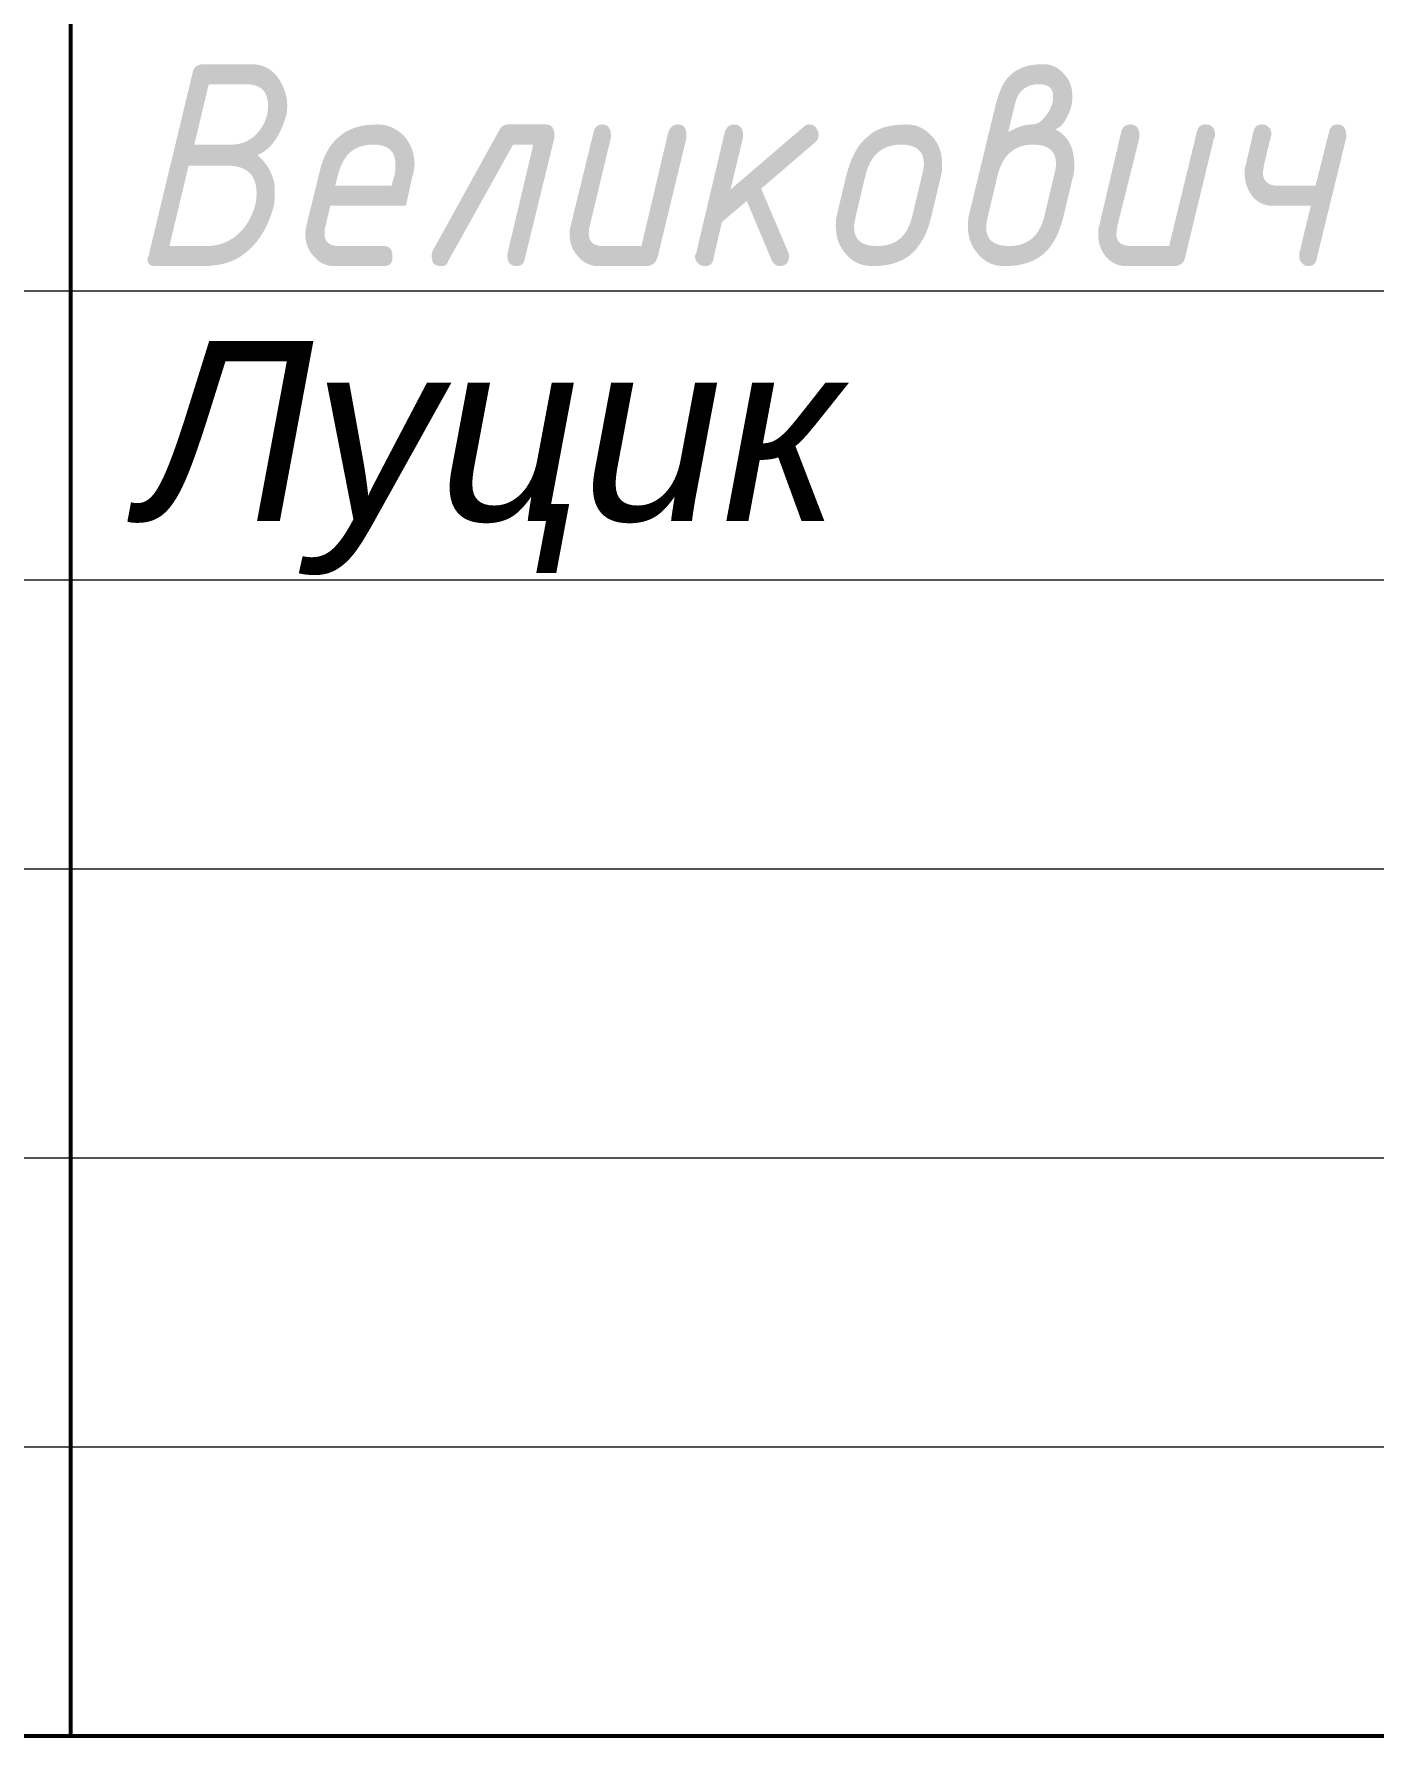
# Model space of a CAD drawing. Header units: millimetres. Extents: x 20 to 415, y 1 to 292.
# Drawn here: x 246.37 to 269.52, y 4.86 to 34.29 of the extents above; entities that cross this region are included whole.
import ezdxf

# ---------------------------------------------------------------- set-up
doc = ezdxf.new("R2010")
doc.units = ezdxf.units.MM
doc.header["$MEASUREMENT"] = 0
doc.layers.get('0').update_dxf_attribs({"linetype": 'CONTINUOUS'})
doc.styles.add('Arial$201', font='ariali.ttf', dxfattribs={"oblique": 15, "height": 4.617384})

msp = doc.modelspace()

# ---------------------------------------------------------------- hatches: boundary and pattern name
at = {"true_color": 0x000007}
h = msp.add_hatch(color=0, dxfattribs=at)
edge = h.paths.add_edge_path()
edge.add_spline(control_points=[(250.23, 32.199), (250.346, 32.1), (250.445, 31.968), (250.495, 31.802), (250.495, 31.802), (250.528, 31.719), (250.528, 31.637), (250.528, 31.537), (250.528, 31.537), (250.528, 31.471), (250.528, 31.388), (250.512, 31.322), (250.512, 31.322), (250.396, 30.875), (250.164, 30.561), (249.85, 30.396), (249.85, 30.396), (249.684, 30.313), (249.486, 30.28), (249.271, 30.28)], knot_values=[0, 0, 0, 0, 0.05, 0.05, 0.05, 0.05, 0.1, 0.1, 0.1, 0.1, 0.15, 0.15, 0.15, 0.15, 0.2, 0.2, 0.2, 0.2, 1, 1, 1, 1], degree=3, periodic=0)
edge.add_line((249.271, 30.28), (248.46, 30.28))
edge.add_spline(control_points=[(248.46, 30.28), (248.377, 30.28), (248.328, 30.313), (248.328, 30.412), (248.328, 30.412), (248.328, 30.429), (248.328, 30.429), (248.344, 30.445)], knot_values=[0, 0, 0, 0, 0.125, 0.125, 0.125, 0.125, 1, 1, 1, 1], degree=3, periodic=0)
edge.add_line((248.344, 30.445), (249.105, 33.606))
edge.add_spline(control_points=[(249.105, 33.606), (249.122, 33.721), (249.188, 33.771), (249.304, 33.771)], knot_values=[0, 0, 0, 0, 1, 1, 1, 1], degree=3, periodic=0)
edge.add_line((249.304, 33.771), (250.115, 33.771))
edge.add_spline(control_points=[(250.115, 33.771), (250.363, 33.771), (250.545, 33.655), (250.661, 33.407), (250.661, 33.407), (250.71, 33.291), (250.743, 33.192), (250.743, 33.076), (250.743, 33.076), (250.743, 33.01), (250.743, 32.944), (250.727, 32.894), (250.727, 32.894), (250.627, 32.53), (250.462, 32.298), (250.23, 32.199)], knot_values=[0, 0, 0, 0, 0.0625, 0.0625, 0.0625, 0.0625, 0.125, 0.125, 0.125, 0.125, 0.1875, 0.1875, 0.1875, 0.1875, 1, 1, 1, 1], degree=3, periodic=0)
h.paths.add_polyline_path([(249.387, 33.424), (249.138, 32.381), (249.784, 32.381), (249.784, 32.381), (249.808, 32.382), (249.833, 32.383), (249.857, 32.385), (249.88, 32.388), (249.903, 32.392), (249.926, 32.397), (249.949, 32.403), (249.971, 32.409), (249.993, 32.417), (250.015, 32.425), (250.036, 32.435), (250.057, 32.445), (250.077, 32.457), (250.097, 32.469), (250.117, 32.482), (250.137, 32.496), (250.156, 32.512), (250.175, 32.528), (250.193, 32.545), (250.211, 32.563), (250.229, 32.582), (250.246, 32.602), (250.263, 32.624), (250.28, 32.646), (250.28, 32.646), (250.29, 32.661), (250.3, 32.675), (250.309, 32.69), (250.319, 32.705), (250.327, 32.72), (250.336, 32.736), (250.344, 32.752), (250.351, 32.767), (250.358, 32.783), (250.365, 32.799), (250.371, 32.816), (250.377, 32.832), (250.383, 32.849), (250.388, 32.866), (250.392, 32.883), (250.396, 32.9), (250.4, 32.917), (250.403, 32.934), (250.406, 32.952), (250.408, 32.97), (250.41, 32.988), (250.411, 33.006), (250.412, 33.025), (250.412, 33.043), (250.412, 33.073), (250.41, 33.103), (250.407, 33.131), (250.403, 33.157), (250.397, 33.183), (250.39, 33.207), (250.382, 33.23), (250.373, 33.252), (250.362, 33.273), (250.35, 33.292), (250.336, 33.31), (250.321, 33.326), (250.305, 33.342), (250.288, 33.356), (250.269, 33.369), (250.248, 33.38), (250.226, 33.39), (250.203, 33.399), (250.178, 33.407), (250.152, 33.413), (250.124, 33.417), (250.095, 33.421), (250.064, 33.423), (250.032, 33.424), (249.387, 33.424), (250.032, 33.424)])
h.paths.add_polyline_path([(249.039, 32.017), (248.708, 30.627), (249.353, 30.627), (249.353, 30.627), (249.384, 30.628), (249.415, 30.629), (249.445, 30.632), (249.475, 30.636), (249.504, 30.64), (249.533, 30.646), (249.562, 30.653), (249.591, 30.661), (249.619, 30.67), (249.646, 30.68), (249.674, 30.691), (249.701, 30.704), (249.728, 30.717), (249.754, 30.732), (249.78, 30.748), (249.806, 30.765), (249.831, 30.783), (249.856, 30.802), (249.881, 30.822), (249.905, 30.844), (249.929, 30.866), (249.953, 30.89), (249.976, 30.915), (249.999, 30.942), (249.999, 30.942), (250.015, 30.965), (250.031, 30.988), (250.046, 31.011), (250.061, 31.034), (250.075, 31.058), (250.088, 31.081), (250.101, 31.105), (250.113, 31.129), (250.125, 31.153), (250.136, 31.178), (250.146, 31.202), (250.156, 31.227), (250.165, 31.252), (250.173, 31.277), (250.181, 31.302), (250.187, 31.328), (250.194, 31.353), (250.199, 31.379), (250.203, 31.405), (250.207, 31.431), (250.21, 31.457), (250.212, 31.484), (250.213, 31.511), (250.214, 31.537), (250.213, 31.578), (250.21, 31.616), (250.205, 31.653), (250.199, 31.688), (250.19, 31.721), (250.18, 31.752), (250.168, 31.781), (250.154, 31.809), (250.139, 31.835), (250.121, 31.859), (250.102, 31.881), (250.081, 31.901), (250.059, 31.92), (250.035, 31.937), (250.009, 31.953), (249.981, 31.966), (249.952, 31.978), (249.921, 31.989), (249.888, 31.997), (249.854, 32.005), (249.818, 32.01), (249.781, 32.014), (249.741, 32.016), (249.701, 32.017), (249.039, 32.017), (249.701, 32.017)])
h.paths.add_polyline_path([(252.597, 31.852), (252.597, 31.852), (252.598, 31.86), (252.6, 31.868), (252.602, 31.877), (252.603, 31.885), (252.605, 31.893), (252.606, 31.901), (252.607, 31.91), (252.608, 31.918), (252.609, 31.926), (252.61, 31.934), (252.61, 31.943), (252.611, 31.951), (252.611, 31.959), (252.612, 31.968), (252.612, 31.976), (252.612, 31.984), (252.613, 31.992), (252.613, 32.001), (252.613, 32.009), (252.613, 32.017), (252.613, 32.025), (252.613, 32.034), (252.613, 32.042), (252.613, 32.05), (252.613, 32.05), (252.612, 32.077), (252.61, 32.102), (252.607, 32.126), (252.602, 32.149), (252.596, 32.172), (252.589, 32.193), (252.58, 32.213), (252.57, 32.232), (252.558, 32.25), (252.545, 32.266), (252.531, 32.282), (252.516, 32.296), (252.499, 32.31), (252.481, 32.322), (252.462, 32.333), (252.441, 32.343), (252.42, 32.352), (252.397, 32.36), (252.372, 32.366), (252.347, 32.372), (252.32, 32.376), (252.292, 32.379), (252.263, 32.381), (252.232, 32.381), (252.192, 32.38), (252.153, 32.377), (252.115, 32.373), (252.078, 32.366), (252.043, 32.358), (252.009, 32.347), (251.976, 32.335), (251.945, 32.321), (251.915, 32.305), (251.887, 32.288), (251.859, 32.268), (251.833, 32.247), (251.809, 32.224), (251.785, 32.199), (251.763, 32.172), (251.742, 32.143), (251.723, 32.113), (251.704, 32.081), (251.687, 32.047), (251.671, 32.012), (251.657, 31.974), (251.643, 31.935), (251.631, 31.894), (251.62, 31.852), (251.571, 31.67), (252.547, 31.67)])
h.paths.add_polyline_path([(252.597, 31.852), (252.547, 31.67)])
edge = h.paths.add_edge_path()
edge.add_line((252.911, 31.852), (252.795, 31.322))
edge.add_line((252.795, 31.322), (251.488, 31.322))
edge.add_line((251.488, 31.322), (251.405, 30.975))
edge.add_spline(control_points=[(251.405, 30.975), (251.389, 30.925), (251.389, 30.892), (251.389, 30.842), (251.389, 30.842), (251.389, 30.693), (251.471, 30.627), (251.637, 30.627)], knot_values=[0, 0, 0, 0, 0.125, 0.125, 0.125, 0.125, 1, 1, 1, 1], degree=3, periodic=0)
edge.add_line((251.637, 30.627), (252.415, 30.627))
edge.add_spline(control_points=[(252.415, 30.627), (252.514, 30.627), (252.563, 30.561), (252.563, 30.445), (252.563, 30.445), (252.563, 30.329), (252.514, 30.28), (252.415, 30.28)], knot_values=[0, 0, 0, 0, 0.125, 0.125, 0.125, 0.125, 1, 1, 1, 1], degree=3, periodic=0)
edge.add_line((252.415, 30.28), (251.554, 30.28))
edge.add_spline(control_points=[(251.554, 30.28), (251.422, 30.28), (251.306, 30.329), (251.207, 30.445), (251.207, 30.445), (251.107, 30.545), (251.058, 30.677), (251.058, 30.826), (251.058, 30.826), (251.058, 30.875), (251.058, 30.925), (251.074, 30.975)], knot_values=[0, 0, 0, 0, 0.083333, 0.083333, 0.083333, 0.083333, 0.166667, 0.166667, 0.166667, 0.166667, 1, 1, 1, 1], degree=3, periodic=0)
edge.add_line((251.074, 30.975), (251.289, 31.852))
edge.add_spline(control_points=[(251.289, 31.852), (251.356, 32.166), (251.471, 32.381), (251.637, 32.514), (251.637, 32.514), (251.802, 32.662), (252.017, 32.729), (252.315, 32.729), (252.315, 32.729), (252.481, 32.729), (252.63, 32.662), (252.762, 32.53), (252.762, 32.53), (252.878, 32.398), (252.944, 32.232), (252.944, 32.034), (252.944, 32.034), (252.944, 31.968), (252.927, 31.901), (252.911, 31.852)], knot_values=[0, 0, 0, 0, 0.05, 0.05, 0.05, 0.05, 0.1, 0.1, 0.1, 0.1, 0.15, 0.15, 0.15, 0.15, 0.2, 0.2, 0.2, 0.2, 1, 1, 1, 1], degree=3, periodic=0)
h.paths.add_polyline_path([(255.211, 32.729), (255.211, 32.729), (255.223, 32.728), (255.235, 32.727), (255.246, 32.726), (255.256, 32.723), (255.266, 32.72), (255.276, 32.717), (255.285, 32.712), (255.294, 32.707), (255.302, 32.702), (255.309, 32.695), (255.316, 32.689), (255.323, 32.681), (255.328, 32.673), (255.334, 32.664), (255.339, 32.655), (255.343, 32.645), (255.347, 32.635), (255.35, 32.624), (255.353, 32.612), (255.356, 32.6), (255.357, 32.588), (255.359, 32.575), (255.359, 32.561), (255.36, 32.547), (255.36, 32.547), (255.36, 32.545), (255.36, 32.543), (255.36, 32.54), (255.36, 32.538), (255.36, 32.536), (255.36, 32.534), (255.36, 32.532), (255.36, 32.53), (255.36, 32.528), (255.36, 32.526), (255.36, 32.524), (255.36, 32.522), (255.36, 32.52), (255.36, 32.518), (255.36, 32.516), (255.36, 32.514), (255.36, 32.512), (255.36, 32.509), (255.36, 32.507), (255.36, 32.505), (255.36, 32.503), (255.36, 32.501), (255.36, 32.499), (255.36, 32.497), (254.847, 30.396), (254.847, 30.396), (254.845, 30.386), (254.842, 30.376), (254.839, 30.367), (254.836, 30.358), (254.832, 30.35), (254.828, 30.343), (254.824, 30.336), (254.819, 30.329), (254.814, 30.323), (254.809, 30.317), (254.803, 30.312), (254.797, 30.307), (254.791, 30.302), (254.784, 30.298), (254.777, 30.295), (254.77, 30.291), (254.762, 30.289), (254.754, 30.286), (254.745, 30.284), (254.737, 30.283), (254.727, 30.281), (254.718, 30.281), (254.708, 30.28), (254.698, 30.28), (254.698, 30.28), (254.694, 30.28), (254.689, 30.28), (254.685, 30.281), (254.68, 30.281), (254.675, 30.282), (254.67, 30.283), (254.666, 30.284), (254.661, 30.285), (254.655, 30.287), (254.65, 30.288), (254.645, 30.29), (254.64, 30.292), (254.635, 30.294), (254.63, 30.297), (254.625, 30.299), (254.619, 30.302), (254.614, 30.305), (254.609, 30.308), (254.605, 30.311), (254.6, 30.314), (254.595, 30.318), (254.591, 30.322), (254.586, 30.325), (254.582, 30.329), (254.58, 30.334), (254.578, 30.338), (254.576, 30.342), (254.574, 30.346), (254.572, 30.35), (254.57, 30.355), (254.568, 30.359), (254.566, 30.363), (254.564, 30.368), (254.563, 30.372), (254.561, 30.377), (254.559, 30.381), (254.558, 30.386), (254.556, 30.391), (254.555, 30.396), (254.554, 30.401), (254.553, 30.406), (254.552, 30.411), (254.551, 30.416), (254.55, 30.422), (254.55, 30.427), (254.549, 30.433), (254.549, 30.439), (254.549, 30.445), (254.549, 30.445), (254.549, 30.447), (254.549, 30.449), (254.549, 30.451), (254.549, 30.454), (254.549, 30.456), (254.549, 30.458), (254.549, 30.46), (254.549, 30.462), (254.549, 30.464), (254.549, 30.466), (254.549, 30.468), (254.549, 30.47), (254.549, 30.472), (254.549, 30.474), (254.549, 30.476), (254.549, 30.478), (254.549, 30.48), (254.549, 30.483), (254.549, 30.485), (254.549, 30.487), (254.549, 30.489), (254.549, 30.491), (254.549, 30.493), (254.549, 30.495), (254.549, 30.495), (254.996, 32.381), (254.648, 32.381), (253.523, 30.363), (253.523, 30.363), (253.521, 30.355), (253.518, 30.347), (253.515, 30.34), (253.512, 30.333), (253.509, 30.327), (253.505, 30.322), (253.501, 30.316), (253.497, 30.312), (253.492, 30.307), (253.488, 30.303), (253.483, 30.3), (253.478, 30.296), (253.472, 30.293), (253.467, 30.291), (253.461, 30.289), (253.456, 30.287), (253.45, 30.285), (253.444, 30.283), (253.438, 30.282), (253.432, 30.281), (253.426, 30.281), (253.42, 30.28), (253.413, 30.28), (253.407, 30.28), (253.407, 30.28), (253.393, 30.28), (253.38, 30.281), (253.367, 30.282), (253.355, 30.284), (253.343, 30.286), (253.333, 30.289), (253.322, 30.293), (253.313, 30.297), (253.304, 30.302), (253.296, 30.307), (253.288, 30.313), (253.281, 30.319), (253.275, 30.326), (253.269, 30.334), (253.264, 30.342), (253.259, 30.351), (253.255, 30.36), (253.251, 30.371), (253.248, 30.381), (253.246, 30.393), (253.244, 30.405), (253.243, 30.418), (253.242, 30.431), (253.242, 30.445), (253.242, 30.449), (253.242, 30.454), (253.242, 30.458), (253.242, 30.462), (253.242, 30.466), (253.242, 30.47), (253.242, 30.474), (253.242, 30.478), (253.243, 30.483), (253.243, 30.487), (253.243, 30.491), (253.244, 30.495), (253.244, 30.499), (253.245, 30.503), (253.246, 30.507), (253.247, 30.511), (253.248, 30.516), (253.249, 30.52), (253.25, 30.524), (253.251, 30.528), (253.253, 30.532), (253.255, 30.536), (253.256, 30.54), (253.258, 30.545), (254.417, 32.646), (254.417, 32.646), (254.421, 32.652), (254.425, 32.658), (254.43, 32.664), (254.434, 32.669), (254.439, 32.675), (254.444, 32.68), (254.449, 32.685), (254.455, 32.689), (254.46, 32.694), (254.465, 32.698), (254.471, 32.702), (254.477, 32.706), (254.482, 32.709), (254.488, 32.713), (254.494, 32.716), (254.5, 32.718), (254.506, 32.721), (254.512, 32.723), (254.518, 32.725), (254.524, 32.726), (254.53, 32.727), (254.537, 32.728), (254.543, 32.729), (254.549, 32.729), (254.549, 32.729)])
h.paths.add_polyline_path([(255.211, 32.729), (254.549, 32.729)])
h.paths.add_polyline_path([(257.329, 32.596), (257.329, 32.596), (257.333, 32.606), (257.337, 32.616), (257.342, 32.626), (257.347, 32.635), (257.352, 32.644), (257.357, 32.652), (257.362, 32.66), (257.368, 32.667), (257.374, 32.675), (257.38, 32.681), (257.386, 32.688), (257.393, 32.694), (257.4, 32.699), (257.407, 32.704), (257.414, 32.709), (257.422, 32.713), (257.43, 32.716), (257.438, 32.72), (257.447, 32.722), (257.456, 32.725), (257.465, 32.726), (257.474, 32.728), (257.484, 32.728), (257.494, 32.729), (257.494, 32.729), (257.506, 32.728), (257.518, 32.727), (257.529, 32.726), (257.54, 32.723), (257.55, 32.72), (257.559, 32.717), (257.568, 32.712), (257.577, 32.707), (257.585, 32.702), (257.592, 32.695), (257.599, 32.689), (257.606, 32.681), (257.612, 32.673), (257.617, 32.664), (257.622, 32.655), (257.627, 32.645), (257.63, 32.635), (257.634, 32.624), (257.637, 32.612), (257.639, 32.6), (257.641, 32.588), (257.642, 32.575), (257.643, 32.561), (257.643, 32.547), (257.643, 32.545), (257.643, 32.543), (257.643, 32.54), (257.643, 32.538), (257.643, 32.536), (257.643, 32.534), (257.643, 32.532), (257.643, 32.53), (257.643, 32.528), (257.643, 32.526), (257.643, 32.524), (257.643, 32.522), (257.643, 32.52), (257.643, 32.518), (257.643, 32.516), (257.643, 32.514), (257.643, 32.512), (257.643, 32.509), (257.643, 32.507), (257.643, 32.505), (257.643, 32.503), (257.643, 32.501), (257.643, 32.499), (257.643, 32.497), (257.147, 30.445), (257.147, 30.445), (257.142, 30.431), (257.138, 30.418), (257.133, 30.405), (257.127, 30.393), (257.122, 30.381), (257.115, 30.371), (257.109, 30.36), (257.102, 30.351), (257.095, 30.342), (257.087, 30.334), (257.079, 30.326), (257.07, 30.319), (257.061, 30.313), (257.052, 30.307), (257.042, 30.302), (257.032, 30.297), (257.021, 30.293), (257.009, 30.289), (256.998, 30.286), (256.986, 30.284), (256.973, 30.282), (256.96, 30.281), (256.946, 30.28), (256.932, 30.28), (256.932, 30.28), (256.121, 30.28), (256.121, 30.28), (256.104, 30.28), (256.088, 30.281), (256.072, 30.282), (256.056, 30.284), (256.04, 30.286), (256.025, 30.289), (256.009, 30.293), (255.994, 30.297), (255.979, 30.302), (255.964, 30.307), (255.949, 30.313), (255.935, 30.319), (255.92, 30.326), (255.906, 30.334), (255.892, 30.342), (255.878, 30.351), (255.865, 30.36), (255.851, 30.371), (255.838, 30.381), (255.824, 30.393), (255.811, 30.405), (255.799, 30.418), (255.786, 30.431), (255.773, 30.445), (255.773, 30.445), (255.761, 30.458), (255.75, 30.471), (255.739, 30.484), (255.728, 30.498), (255.718, 30.511), (255.708, 30.526), (255.699, 30.54), (255.691, 30.555), (255.683, 30.57), (255.675, 30.585), (255.668, 30.601), (255.662, 30.617), (255.656, 30.633), (255.65, 30.65), (255.645, 30.666), (255.641, 30.683), (255.637, 30.7), (255.634, 30.718), (255.631, 30.735), (255.629, 30.753), (255.627, 30.771), (255.626, 30.789), (255.625, 30.807), (255.624, 30.826), (255.624, 30.832), (255.624, 30.838), (255.625, 30.844), (255.625, 30.851), (255.625, 30.857), (255.625, 30.863), (255.625, 30.869), (255.625, 30.875), (255.625, 30.882), (255.626, 30.888), (255.626, 30.894), (255.627, 30.9), (255.627, 30.907), (255.628, 30.913), (255.629, 30.919), (255.629, 30.925), (255.63, 30.931), (255.631, 30.938), (255.633, 30.944), (255.634, 30.95), (255.636, 30.956), (255.637, 30.962), (255.639, 30.969), (255.641, 30.975), (256.038, 32.596), (256.038, 32.596), (256.04, 32.606), (256.043, 32.616), (256.046, 32.626), (256.049, 32.635), (256.053, 32.644), (256.057, 32.652), (256.061, 32.66), (256.066, 32.667), (256.071, 32.675), (256.076, 32.681), (256.082, 32.688), (256.088, 32.694), (256.094, 32.699), (256.101, 32.704), (256.108, 32.709), (256.115, 32.713), (256.123, 32.716), (256.131, 32.72), (256.14, 32.722), (256.148, 32.725), (256.158, 32.726), (256.167, 32.728), (256.177, 32.728), (256.187, 32.729), (256.187, 32.729), (256.199, 32.728), (256.211, 32.727), (256.222, 32.726), (256.233, 32.723), (256.243, 32.72), (256.252, 32.717), (256.261, 32.712), (256.27, 32.707), (256.278, 32.702), (256.285, 32.695), (256.292, 32.689), (256.299, 32.681), (256.305, 32.673), (256.31, 32.664), (256.315, 32.655), (256.319, 32.645), (256.323, 32.635), (256.327, 32.624), (256.33, 32.612), (256.332, 32.6), (256.334, 32.588), (256.335, 32.575), (256.336, 32.561), (256.336, 32.547), (256.336, 32.545), (256.336, 32.543), (256.336, 32.54), (256.336, 32.538), (256.336, 32.536), (256.336, 32.534), (256.336, 32.532), (256.336, 32.53), (256.336, 32.528), (256.336, 32.526), (256.336, 32.524), (256.336, 32.522), (256.336, 32.52), (256.336, 32.518), (256.336, 32.516), (256.336, 32.514), (256.336, 32.512), (256.336, 32.509), (256.336, 32.507), (256.336, 32.505), (256.336, 32.503), (256.336, 32.501), (256.336, 32.499), (256.336, 32.497), (255.972, 30.975), (255.972, 30.975), (255.97, 30.969), (255.968, 30.963), (255.967, 30.957), (255.965, 30.951), (255.964, 30.946), (255.962, 30.94), (255.961, 30.935), (255.96, 30.929), (255.959, 30.924), (255.959, 30.919), (255.958, 30.914), (255.957, 30.909), (255.957, 30.903), (255.957, 30.898), (255.956, 30.893), (255.956, 30.888), (255.956, 30.882), (255.956, 30.877), (255.956, 30.872), (255.955, 30.866), (255.955, 30.86), (255.955, 30.854), (255.955, 30.849), (255.955, 30.842), (255.955, 30.842), (255.956, 30.824), (255.957, 30.807), (255.959, 30.79), (255.962, 30.775), (255.966, 30.76), (255.971, 30.746), (255.977, 30.733), (255.983, 30.72), (255.99, 30.709), (255.999, 30.698), (256.008, 30.688), (256.017, 30.679), (256.028, 30.671), (256.04, 30.663), (256.052, 30.656), (256.066, 30.65), (256.08, 30.645), (256.095, 30.64), (256.111, 30.636), (256.128, 30.633), (256.145, 30.63), (256.164, 30.629), (256.183, 30.628), (256.204, 30.627), (256.865, 30.627)])
h.paths.add_polyline_path([(257.329, 32.596), (256.865, 30.627)])
h.paths.add_polyline_path([(258.686, 31.405), (258.255, 31.041), (258.106, 30.396), (258.106, 30.396), (258.104, 30.386), (258.102, 30.376), (258.099, 30.367), (258.095, 30.358), (258.092, 30.35), (258.088, 30.343), (258.084, 30.336), (258.079, 30.329), (258.074, 30.323), (258.069, 30.317), (258.063, 30.312), (258.057, 30.307), (258.05, 30.302), (258.044, 30.298), (258.037, 30.295), (258.029, 30.291), (258.021, 30.289), (258.013, 30.286), (258.005, 30.284), (257.996, 30.283), (257.987, 30.281), (257.978, 30.281), (257.968, 30.28), (257.958, 30.28), (257.958, 30.28), (257.951, 30.28), (257.945, 30.28), (257.94, 30.281), (257.934, 30.281), (257.929, 30.282), (257.923, 30.283), (257.918, 30.284), (257.913, 30.285), (257.908, 30.287), (257.903, 30.288), (257.898, 30.29), (257.893, 30.292), (257.889, 30.294), (257.884, 30.297), (257.88, 30.299), (257.875, 30.302), (257.871, 30.305), (257.867, 30.308), (257.863, 30.311), (257.858, 30.314), (257.854, 30.318), (257.85, 30.322), (257.846, 30.325), (257.842, 30.329), (257.838, 30.334), (257.834, 30.338), (257.83, 30.342), (257.827, 30.346), (257.823, 30.35), (257.82, 30.355), (257.817, 30.359), (257.814, 30.363), (257.811, 30.368), (257.809, 30.372), (257.807, 30.377), (257.804, 30.381), (257.802, 30.386), (257.801, 30.391), (257.799, 30.396), (257.798, 30.401), (257.796, 30.406), (257.795, 30.411), (257.794, 30.416), (257.793, 30.422), (257.793, 30.427), (257.792, 30.433), (257.792, 30.439), (257.792, 30.445), (257.792, 30.445), (257.792, 30.447), (257.792, 30.449), (257.792, 30.451), (257.792, 30.454), (257.792, 30.456), (257.792, 30.458), (257.792, 30.46), (257.793, 30.462), (257.793, 30.464), (257.793, 30.466), (257.794, 30.468), (257.794, 30.47), (257.795, 30.472), (257.795, 30.474), (257.796, 30.476), (257.797, 30.478), (257.798, 30.48), (257.799, 30.483), (257.8, 30.485), (257.802, 30.487), (257.803, 30.489), (257.805, 30.491), (257.807, 30.493), (257.809, 30.495), (257.809, 30.495), (258.305, 32.596), (258.305, 32.596), (258.309, 32.606), (258.314, 32.616), (258.318, 32.626), (258.323, 32.635), (258.328, 32.644), (258.333, 32.652), (258.338, 32.66), (258.344, 32.667), (258.349, 32.675), (258.355, 32.681), (258.361, 32.688), (258.367, 32.694), (258.373, 32.699), (258.38, 32.704), (258.386, 32.709), (258.393, 32.713), (258.4, 32.716), (258.407, 32.72), (258.415, 32.722), (258.422, 32.725), (258.43, 32.726), (258.438, 32.728), (258.446, 32.728), (258.454, 32.729), (258.454, 32.729), (258.468, 32.728), (258.482, 32.727), (258.494, 32.726), (258.506, 32.723), (258.518, 32.72), (258.529, 32.717), (258.539, 32.712), (258.548, 32.707), (258.557, 32.702), (258.565, 32.695), (258.573, 32.689), (258.58, 32.681), (258.587, 32.673), (258.592, 32.664), (258.598, 32.655), (258.602, 32.645), (258.606, 32.635), (258.61, 32.624), (258.613, 32.612), (258.615, 32.6), (258.617, 32.588), (258.618, 32.575), (258.619, 32.561), (258.619, 32.547), (258.619, 32.545), (258.619, 32.543), (258.619, 32.54), (258.619, 32.538), (258.619, 32.536), (258.619, 32.534), (258.619, 32.532), (258.619, 32.53), (258.619, 32.528), (258.619, 32.526), (258.619, 32.524), (258.619, 32.522), (258.619, 32.52), (258.619, 32.518), (258.619, 32.516), (258.619, 32.514), (258.619, 32.512), (258.619, 32.509), (258.619, 32.507), (258.619, 32.505), (258.619, 32.503), (258.619, 32.501), (258.619, 32.499), (258.619, 32.497), (258.404, 31.604), (259.678, 32.696), (259.678, 32.696), (259.681, 32.698), (259.683, 32.7), (259.685, 32.702), (259.688, 32.704), (259.691, 32.706), (259.694, 32.708), (259.697, 32.71), (259.7, 32.712), (259.703, 32.713), (259.706, 32.715), (259.71, 32.717), (259.714, 32.718), (259.717, 32.72), (259.721, 32.721), (259.725, 32.723), (259.729, 32.724), (259.733, 32.725), (259.737, 32.726), (259.741, 32.727), (259.745, 32.727), (259.749, 32.728), (259.753, 32.728), (259.757, 32.729), (259.761, 32.729), (259.761, 32.729), (259.767, 32.729), (259.773, 32.728), (259.779, 32.728), (259.785, 32.727), (259.79, 32.727), (259.795, 32.726), (259.801, 32.724), (259.806, 32.723), (259.811, 32.722), (259.816, 32.72), (259.821, 32.718), (259.825, 32.716), (259.83, 32.714), (259.834, 32.712), (259.839, 32.709), (259.843, 32.707), (259.848, 32.704), (259.852, 32.701), (259.856, 32.698), (259.86, 32.694), (259.864, 32.691), (259.869, 32.687), (259.873, 32.683), (259.877, 32.679), (259.881, 32.673), (259.885, 32.667), (259.889, 32.661), (259.892, 32.655), (259.895, 32.65), (259.899, 32.644), (259.902, 32.639), (259.904, 32.634), (259.907, 32.628), (259.91, 32.623), (259.912, 32.618), (259.914, 32.613), (259.916, 32.608), (259.918, 32.602), (259.92, 32.597), (259.921, 32.592), (259.922, 32.587), (259.923, 32.581), (259.924, 32.576), (259.925, 32.57), (259.926, 32.565), (259.926, 32.559), (259.926, 32.553), (259.927, 32.547), (259.927, 32.547), (259.926, 32.54), (259.926, 32.534), (259.926, 32.528), (259.925, 32.522), (259.924, 32.516), (259.923, 32.51), (259.922, 32.504), (259.92, 32.498), (259.919, 32.492), (259.917, 32.486), (259.915, 32.48), (259.912, 32.474), (259.909, 32.469), (259.906, 32.463), (259.903, 32.458), (259.9, 32.452), (259.896, 32.447), (259.892, 32.442), (259.887, 32.437), (259.882, 32.432), (259.877, 32.427), (259.872, 32.423), (259.866, 32.419), (259.86, 32.414), (259.86, 32.414), (258.934, 31.62), (259.397, 30.528), (259.397, 30.528), (259.399, 30.524), (259.401, 30.52), (259.403, 30.516), (259.404, 30.513), (259.405, 30.509), (259.407, 30.506), (259.408, 30.502), (259.409, 30.499), (259.41, 30.496), (259.41, 30.493), (259.411, 30.49), (259.412, 30.487), (259.412, 30.484), (259.412, 30.48), (259.413, 30.477), (259.413, 30.474), (259.413, 30.471), (259.413, 30.468), (259.413, 30.464), (259.414, 30.461), (259.414, 30.457), (259.414, 30.453), (259.414, 30.449), (259.414, 30.445), (259.414, 30.445), (259.414, 30.439), (259.413, 30.433), (259.413, 30.427), (259.412, 30.422), (259.412, 30.416), (259.411, 30.411), (259.41, 30.406), (259.409, 30.401), (259.408, 30.396), (259.406, 30.391), (259.405, 30.386), (259.403, 30.381), (259.402, 30.377), (259.4, 30.372), (259.398, 30.368), (259.396, 30.363), (259.395, 30.359), (259.393, 30.355), (259.391, 30.35), (259.389, 30.346), (259.387, 30.342), (259.385, 30.338), (259.383, 30.334), (259.381, 30.329), (259.376, 30.325), (259.372, 30.322), (259.367, 30.318), (259.363, 30.314), (259.358, 30.311), (259.353, 30.308), (259.348, 30.305), (259.343, 30.302), (259.338, 30.299), (259.333, 30.297), (259.328, 30.294), (259.323, 30.292), (259.317, 30.29), (259.312, 30.288), (259.307, 30.287), (259.302, 30.285), (259.297, 30.284), (259.292, 30.283), (259.287, 30.282), (259.282, 30.281), (259.278, 30.281), (259.273, 30.28), (259.269, 30.28), (259.265, 30.28), (259.265, 30.28), (259.257, 30.28), (259.248, 30.281), (259.241, 30.281), (259.233, 30.283), (259.225, 30.284), (259.218, 30.286), (259.211, 30.288), (259.204, 30.291), (259.197, 30.294), (259.191, 30.297), (259.184, 30.301), (259.178, 30.305), (259.172, 30.309), (259.166, 30.314), (259.16, 30.319), (259.154, 30.324), (259.149, 30.33), (259.144, 30.336), (259.139, 30.342), (259.134, 30.349), (259.129, 30.356), (259.124, 30.363), (259.12, 30.371), (259.116, 30.379), (259.116, 30.379), (258.686, 31.405), (259.116, 30.379)])
edge = h.paths.add_edge_path()
edge.add_line((260.241, 31.157), (260.406, 31.852))
edge.add_spline(control_points=[(260.406, 31.852), (260.489, 32.166), (260.605, 32.381), (260.77, 32.514), (260.77, 32.514), (260.919, 32.662), (261.151, 32.729), (261.449, 32.729), (261.449, 32.729), (261.614, 32.729), (261.763, 32.662), (261.879, 32.53), (261.879, 32.53), (262.011, 32.398), (262.061, 32.232), (262.061, 32.034), (262.061, 32.034), (262.061, 31.968), (262.061, 31.901), (262.044, 31.852)], knot_values=[0, 0, 0, 0, 0.05, 0.05, 0.05, 0.05, 0.1, 0.1, 0.1, 0.1, 0.15, 0.15, 0.15, 0.15, 0.2, 0.2, 0.2, 0.2, 1, 1, 1, 1], degree=3, periodic=0)
edge.add_line((262.044, 31.852), (261.879, 31.157))
edge.add_spline(control_points=[(261.879, 31.157), (261.829, 30.942), (261.763, 30.776), (261.664, 30.644), (261.664, 30.644), (261.498, 30.396), (261.234, 30.28), (260.853, 30.28), (260.853, 30.28), (260.671, 30.28), (260.522, 30.346), (260.406, 30.478), (260.406, 30.478), (260.291, 30.611), (260.224, 30.76), (260.224, 30.958), (260.224, 30.958), (260.224, 31.024), (260.224, 31.091), (260.241, 31.157)], knot_values=[0, 0, 0, 0, 0.05, 0.05, 0.05, 0.05, 0.1, 0.1, 0.1, 0.1, 0.15, 0.15, 0.15, 0.15, 0.2, 0.2, 0.2, 0.2, 1, 1, 1, 1], degree=3, periodic=0)
edge = h.paths.add_edge_path()
edge.add_line((261.548, 31.157), (261.714, 31.852))
edge.add_spline(control_points=[(261.714, 31.852), (261.73, 31.918), (261.747, 31.984), (261.747, 32.05), (261.747, 32.05), (261.747, 32.265), (261.614, 32.381), (261.35, 32.381), (261.35, 32.381), (261.035, 32.381), (260.82, 32.199), (260.737, 31.852)], knot_values=[0, 0, 0, 0, 0.083333, 0.083333, 0.083333, 0.083333, 0.166667, 0.166667, 0.166667, 0.166667, 1, 1, 1, 1], degree=3, periodic=0)
edge.add_line((260.737, 31.852), (260.572, 31.157))
edge.add_spline(control_points=[(260.572, 31.157), (260.555, 31.074), (260.539, 31.008), (260.539, 30.958), (260.539, 30.958), (260.539, 30.727), (260.671, 30.627), (260.936, 30.627), (260.936, 30.627), (261.267, 30.627), (261.465, 30.793), (261.548, 31.157)], knot_values=[0, 0, 0, 0, 0.083333, 0.083333, 0.083333, 0.083333, 0.166667, 0.166667, 0.166667, 0.166667, 1, 1, 1, 1], degree=3, periodic=0)
h.paths.add_polyline_path([(263.203, 32.596), (263.203, 32.596), (263.221, 32.606), (263.24, 32.616), (263.258, 32.626), (263.276, 32.635), (263.294, 32.644), (263.312, 32.652), (263.329, 32.66), (263.347, 32.667), (263.364, 32.675), (263.381, 32.681), (263.399, 32.688), (263.416, 32.694), (263.433, 32.699), (263.45, 32.704), (263.467, 32.709), (263.483, 32.713), (263.5, 32.716), (263.517, 32.72), (263.534, 32.722), (263.55, 32.725), (263.567, 32.726), (263.583, 32.728), (263.6, 32.728), (263.616, 32.729), (263.616, 32.729), (263.627, 32.729), (263.637, 32.73), (263.647, 32.731), (263.658, 32.733), (263.668, 32.735), (263.678, 32.738), (263.689, 32.742), (263.699, 32.746), (263.709, 32.75), (263.72, 32.756), (263.73, 32.762), (263.74, 32.768), (263.751, 32.775), (263.761, 32.783), (263.772, 32.791), (263.782, 32.8), (263.792, 32.809), (263.803, 32.819), (263.813, 32.83), (263.823, 32.842), (263.834, 32.854), (263.844, 32.867), (263.854, 32.88), (263.865, 32.894), (263.875, 32.909), (263.884, 32.923), (263.893, 32.937), (263.902, 32.951), (263.91, 32.965), (263.918, 32.978), (263.925, 32.992), (263.931, 33.005), (263.938, 33.018), (263.943, 33.031), (263.949, 33.045), (263.954, 33.058), (263.958, 33.07), (263.962, 33.083), (263.966, 33.096), (263.969, 33.109), (263.972, 33.121), (263.974, 33.134), (263.976, 33.146), (263.978, 33.159), (263.979, 33.171), (263.98, 33.184), (263.98, 33.196), (263.98, 33.209), (263.98, 33.227), (263.979, 33.244), (263.977, 33.261), (263.974, 33.276), (263.97, 33.291), (263.965, 33.305), (263.959, 33.318), (263.953, 33.33), (263.945, 33.342), (263.937, 33.353), (263.928, 33.363), (263.918, 33.372), (263.908, 33.38), (263.896, 33.388), (263.883, 33.395), (263.87, 33.401), (263.856, 33.406), (263.841, 33.411), (263.825, 33.415), (263.808, 33.418), (263.79, 33.42), (263.772, 33.422), (263.752, 33.423), (263.732, 33.424), (263.706, 33.423), (263.68, 33.421), (263.655, 33.418), (263.63, 33.414), (263.607, 33.409), (263.584, 33.402), (263.562, 33.394), (263.54, 33.385), (263.52, 33.375), (263.5, 33.363), (263.481, 33.351), (263.463, 33.337), (263.446, 33.322), (263.43, 33.305), (263.415, 33.288), (263.4, 33.269), (263.386, 33.249), (263.374, 33.228), (263.362, 33.206), (263.351, 33.182), (263.342, 33.158), (263.333, 33.132), (263.325, 33.104), (263.319, 33.076)])
h.paths.add_polyline_path([(263.203, 32.596), (263.319, 33.076)])
h.paths.add_polyline_path([(262.988, 33.076), (262.988, 33.076), (262.996, 33.107), (263.005, 33.137), (263.013, 33.166), (263.022, 33.195), (263.031, 33.222), (263.041, 33.25), (263.051, 33.276), (263.061, 33.302), (263.071, 33.327), (263.081, 33.351), (263.092, 33.374), (263.103, 33.397), (263.115, 33.419), (263.127, 33.44), (263.139, 33.46), (263.152, 33.479), (263.165, 33.498), (263.178, 33.516), (263.192, 33.533), (263.207, 33.549), (263.222, 33.565), (263.237, 33.579), (263.253, 33.593), (263.269, 33.606), (263.269, 33.606), (263.286, 33.62), (263.303, 33.633), (263.321, 33.646), (263.339, 33.658), (263.358, 33.67), (263.377, 33.68), (263.397, 33.69), (263.418, 33.7), (263.439, 33.709), (263.46, 33.717), (263.482, 33.725), (263.505, 33.732), (263.528, 33.738), (263.551, 33.744), (263.575, 33.749), (263.6, 33.754), (263.625, 33.758), (263.651, 33.762), (263.677, 33.764), (263.703, 33.767), (263.73, 33.769), (263.758, 33.77), (263.786, 33.771), (263.815, 33.771), (263.831, 33.771), (263.848, 33.77), (263.864, 33.769), (263.88, 33.767), (263.896, 33.764), (263.911, 33.762), (263.927, 33.758), (263.942, 33.754), (263.957, 33.749), (263.972, 33.744), (263.987, 33.738), (264.001, 33.732), (264.015, 33.725), (264.03, 33.717), (264.044, 33.709), (264.058, 33.7), (264.071, 33.69), (264.085, 33.68), (264.098, 33.67), (264.111, 33.658), (264.124, 33.646), (264.137, 33.633), (264.15, 33.62), (264.162, 33.606), (264.162, 33.606), (264.175, 33.593), (264.186, 33.58), (264.197, 33.567), (264.208, 33.553), (264.218, 33.539), (264.228, 33.525), (264.237, 33.511), (264.245, 33.496), (264.253, 33.481), (264.261, 33.465), (264.268, 33.45), (264.274, 33.434), (264.28, 33.418), (264.285, 33.401), (264.29, 33.385), (264.295, 33.368), (264.299, 33.351), (264.302, 33.333), (264.305, 33.316), (264.307, 33.298), (264.309, 33.28), (264.31, 33.262), (264.311, 33.244), (264.311, 33.225), (264.311, 33.225), (264.311, 33.211), (264.311, 33.196), (264.31, 33.182), (264.31, 33.167), (264.309, 33.153), (264.308, 33.138), (264.306, 33.124), (264.305, 33.109), (264.303, 33.095), (264.3, 33.08), (264.298, 33.066), (264.295, 33.051), (264.292, 33.037), (264.288, 33.022), (264.284, 33.008), (264.279, 32.993), (264.275, 32.979), (264.269, 32.964), (264.264, 32.95), (264.258, 32.936), (264.251, 32.921), (264.244, 32.907), (264.237, 32.892), (264.229, 32.878), (264.222, 32.863), (264.216, 32.849), (264.209, 32.836), (264.202, 32.823), (264.195, 32.81), (264.188, 32.797), (264.181, 32.785), (264.173, 32.773), (264.165, 32.762), (264.157, 32.751), (264.148, 32.741), (264.14, 32.731), (264.131, 32.721), (264.122, 32.712), (264.112, 32.703), (264.102, 32.695), (264.092, 32.687), (264.082, 32.68), (264.071, 32.673), (264.06, 32.667), (264.049, 32.661), (264.038, 32.655), (264.026, 32.65), (264.013, 32.646), (264.042, 32.631), (264.069, 32.615), (264.094, 32.598), (264.118, 32.58), (264.141, 32.561), (264.163, 32.541), (264.183, 32.52), (264.202, 32.498), (264.22, 32.475), (264.237, 32.452), (264.252, 32.427), (264.266, 32.402), (264.279, 32.376), (264.29, 32.348), (264.301, 32.321), (264.31, 32.292), (264.318, 32.262), (264.325, 32.232), (264.331, 32.201), (264.336, 32.169), (264.34, 32.136), (264.342, 32.103), (264.344, 32.069), (264.344, 32.034), (264.344, 32.025), (264.344, 32.017), (264.344, 32.009), (264.344, 32.001), (264.344, 31.993), (264.344, 31.984), (264.344, 31.976), (264.344, 31.968), (264.344, 31.96), (264.343, 31.952), (264.343, 31.944), (264.342, 31.937), (264.342, 31.929), (264.341, 31.921), (264.34, 31.914), (264.34, 31.906), (264.339, 31.899), (264.337, 31.892), (264.336, 31.885), (264.335, 31.878), (264.333, 31.871), (264.332, 31.864), (264.33, 31.858), (264.328, 31.852), (264.162, 31.157), (264.162, 31.157), (264.152, 31.116), (264.141, 31.076), (264.13, 31.038), (264.118, 31.001), (264.106, 30.965), (264.094, 30.93), (264.081, 30.896), (264.068, 30.863), (264.055, 30.832), (264.041, 30.801), (264.026, 30.772), (264.011, 30.743), (263.996, 30.716), (263.981, 30.689), (263.964, 30.664), (263.948, 30.64), (263.931, 30.616), (263.913, 30.594), (263.895, 30.572), (263.877, 30.552), (263.858, 30.532), (263.839, 30.513), (263.819, 30.495), (263.798, 30.478), (263.798, 30.478), (263.777, 30.462), (263.756, 30.447), (263.734, 30.432), (263.711, 30.418), (263.688, 30.404), (263.665, 30.392), (263.641, 30.379), (263.616, 30.368), (263.59, 30.357), (263.565, 30.347), (263.538, 30.338), (263.511, 30.329), (263.483, 30.322), (263.455, 30.314), (263.426, 30.308), (263.396, 30.302), (263.366, 30.297), (263.335, 30.292), (263.304, 30.288), (263.272, 30.285), (263.239, 30.283), (263.205, 30.281), (263.171, 30.28), (263.137, 30.28), (263.114, 30.28), (263.092, 30.281), (263.07, 30.283), (263.048, 30.285), (263.027, 30.288), (263.006, 30.292), (262.986, 30.297), (262.966, 30.302), (262.946, 30.308), (262.926, 30.314), (262.907, 30.322), (262.888, 30.329), (262.87, 30.338), (262.852, 30.347), (262.834, 30.357), (262.817, 30.368), (262.8, 30.379), (262.783, 30.392), (262.766, 30.404), (262.75, 30.418), (262.735, 30.432), (262.719, 30.447), (262.704, 30.462), (262.69, 30.478), (262.676, 30.495), (262.662, 30.512), (262.649, 30.529), (262.636, 30.546), (262.624, 30.564), (262.612, 30.581), (262.602, 30.599), (262.591, 30.617), (262.581, 30.636), (262.572, 30.655), (262.563, 30.674), (262.555, 30.693), (262.548, 30.713), (262.541, 30.733), (262.535, 30.754), (262.529, 30.775), (262.524, 30.796), (262.52, 30.818), (262.516, 30.84), (262.513, 30.863), (262.511, 30.886), (262.509, 30.91), (262.508, 30.934), (262.508, 30.958), (262.508, 30.966), (262.508, 30.975), (262.508, 30.983), (262.508, 30.991), (262.508, 31), (262.508, 31.008), (262.508, 31.016), (262.508, 31.024), (262.509, 31.033), (262.509, 31.041), (262.509, 31.049), (262.51, 31.057), (262.51, 31.066), (262.511, 31.074), (262.512, 31.082), (262.513, 31.091), (262.514, 31.099), (262.515, 31.107), (262.516, 31.115), (262.517, 31.124), (262.519, 31.132), (262.521, 31.14), (262.522, 31.148), (262.524, 31.157)])
h.paths.add_polyline_path([(262.988, 33.076), (262.524, 31.157)])
edge = h.paths.add_edge_path()
edge.add_line((263.831, 31.157), (263.997, 31.852))
edge.add_spline(control_points=[(263.997, 31.852), (264.013, 31.918), (264.03, 31.984), (264.03, 32.05), (264.03, 32.05), (264.03, 32.265), (263.898, 32.381), (263.633, 32.381), (263.633, 32.381), (263.319, 32.381), (263.103, 32.199), (263.021, 31.852)], knot_values=[0, 0, 0, 0, 0.083333, 0.083333, 0.083333, 0.083333, 0.166667, 0.166667, 0.166667, 0.166667, 1, 1, 1, 1], degree=3, periodic=0)
edge.add_line((263.021, 31.852), (262.855, 31.157))
edge.add_spline(control_points=[(262.855, 31.157), (262.839, 31.074), (262.822, 31.008), (262.822, 30.958), (262.822, 30.958), (262.822, 30.727), (262.955, 30.627), (263.219, 30.627), (263.219, 30.627), (263.534, 30.627), (263.749, 30.793), (263.831, 31.157)], knot_values=[0, 0, 0, 0, 0.083333, 0.083333, 0.083333, 0.083333, 0.166667, 0.166667, 0.166667, 0.166667, 1, 1, 1, 1], degree=3, periodic=0)
h.paths.add_polyline_path([(266.462, 32.596), (266.462, 32.596), (266.465, 32.606), (266.467, 32.616), (266.47, 32.626), (266.473, 32.635), (266.477, 32.644), (266.481, 32.652), (266.485, 32.66), (266.49, 32.667), (266.495, 32.675), (266.5, 32.681), (266.506, 32.688), (266.512, 32.694), (266.518, 32.699), (266.525, 32.704), (266.532, 32.709), (266.54, 32.713), (266.547, 32.716), (266.555, 32.72), (266.564, 32.722), (266.573, 32.725), (266.582, 32.726), (266.591, 32.728), (266.601, 32.728), (266.611, 32.729), (266.611, 32.729), (266.625, 32.728), (266.639, 32.727), (266.652, 32.726), (266.664, 32.723), (266.675, 32.72), (266.686, 32.717), (266.696, 32.712), (266.706, 32.707), (266.715, 32.702), (266.723, 32.695), (266.73, 32.689), (266.737, 32.681), (266.744, 32.673), (266.75, 32.664), (266.755, 32.655), (266.76, 32.645), (266.764, 32.635), (266.767, 32.624), (266.77, 32.612), (266.773, 32.6), (266.774, 32.588), (266.776, 32.575), (266.776, 32.561), (266.777, 32.547), (266.777, 32.545), (266.777, 32.543), (266.777, 32.54), (266.777, 32.538), (266.777, 32.536), (266.776, 32.534), (266.776, 32.532), (266.776, 32.53), (266.776, 32.528), (266.776, 32.526), (266.775, 32.524), (266.775, 32.522), (266.774, 32.52), (266.773, 32.518), (266.773, 32.516), (266.772, 32.514), (266.771, 32.512), (266.77, 32.509), (266.769, 32.507), (266.767, 32.505), (266.766, 32.503), (266.764, 32.501), (266.762, 32.499), (266.76, 32.497), (266.264, 30.445), (266.264, 30.445), (266.261, 30.431), (266.258, 30.418), (266.255, 30.405), (266.25, 30.393), (266.245, 30.381), (266.24, 30.371), (266.234, 30.36), (266.227, 30.351), (266.22, 30.342), (266.212, 30.334), (266.204, 30.326), (266.196, 30.319), (266.187, 30.313), (266.177, 30.307), (266.167, 30.302), (266.157, 30.297), (266.147, 30.293), (266.136, 30.289), (266.125, 30.286), (266.113, 30.284), (266.102, 30.282), (266.09, 30.281), (266.078, 30.28), (266.065, 30.28), (266.065, 30.28), (265.254, 30.28), (265.254, 30.28), (265.236, 30.28), (265.218, 30.281), (265.2, 30.282), (265.183, 30.284), (265.166, 30.286), (265.149, 30.289), (265.132, 30.293), (265.116, 30.297), (265.1, 30.302), (265.084, 30.307), (265.069, 30.313), (265.054, 30.319), (265.039, 30.326), (265.024, 30.334), (265.01, 30.342), (264.996, 30.351), (264.982, 30.36), (264.968, 30.371), (264.955, 30.381), (264.942, 30.393), (264.928, 30.405), (264.916, 30.418), (264.903, 30.431), (264.89, 30.445), (264.89, 30.445), (264.88, 30.458), (264.87, 30.471), (264.861, 30.484), (264.852, 30.498), (264.843, 30.511), (264.835, 30.526), (264.827, 30.54), (264.819, 30.555), (264.812, 30.57), (264.805, 30.585), (264.799, 30.601), (264.793, 30.617), (264.788, 30.633), (264.783, 30.65), (264.778, 30.666), (264.774, 30.683), (264.77, 30.7), (264.767, 30.718), (264.764, 30.735), (264.762, 30.753), (264.76, 30.771), (264.759, 30.789), (264.758, 30.807), (264.758, 30.826), (264.758, 30.832), (264.758, 30.838), (264.758, 30.844), (264.758, 30.851), (264.758, 30.857), (264.758, 30.863), (264.758, 30.869), (264.759, 30.875), (264.759, 30.882), (264.759, 30.888), (264.76, 30.894), (264.76, 30.9), (264.761, 30.907), (264.761, 30.913), (264.762, 30.919), (264.763, 30.925), (264.764, 30.931), (264.765, 30.938), (264.766, 30.944), (264.768, 30.95), (264.769, 30.956), (264.771, 30.962), (264.773, 30.969), (264.775, 30.975), (265.155, 32.596), (265.155, 32.596), (265.158, 32.606), (265.16, 32.616), (265.164, 32.626), (265.167, 32.635), (265.172, 32.644), (265.176, 32.652), (265.181, 32.66), (265.186, 32.667), (265.192, 32.675), (265.198, 32.681), (265.204, 32.688), (265.211, 32.694), (265.218, 32.699), (265.225, 32.704), (265.232, 32.709), (265.24, 32.713), (265.247, 32.716), (265.255, 32.72), (265.263, 32.722), (265.271, 32.725), (265.279, 32.726), (265.288, 32.728), (265.296, 32.728), (265.304, 32.729), (265.304, 32.729), (265.318, 32.728), (265.332, 32.727), (265.344, 32.726), (265.357, 32.723), (265.368, 32.72), (265.379, 32.717), (265.389, 32.712), (265.398, 32.707), (265.407, 32.702), (265.416, 32.695), (265.423, 32.689), (265.43, 32.681), (265.437, 32.673), (265.443, 32.664), (265.448, 32.655), (265.452, 32.645), (265.456, 32.635), (265.46, 32.624), (265.463, 32.612), (265.465, 32.6), (265.467, 32.588), (265.469, 32.575), (265.469, 32.561), (265.47, 32.547), (265.47, 32.545), (265.47, 32.543), (265.47, 32.54), (265.47, 32.538), (265.47, 32.536), (265.47, 32.534), (265.47, 32.532), (265.47, 32.53), (265.47, 32.528), (265.47, 32.526), (265.47, 32.524), (265.47, 32.522), (265.47, 32.52), (265.47, 32.518), (265.47, 32.516), (265.47, 32.514), (265.47, 32.512), (265.47, 32.509), (265.47, 32.507), (265.47, 32.505), (265.47, 32.503), (265.47, 32.501), (265.47, 32.499), (265.47, 32.497), (265.089, 30.975), (265.089, 30.975), (265.089, 30.969), (265.089, 30.963), (265.088, 30.957), (265.088, 30.951), (265.087, 30.946), (265.086, 30.94), (265.086, 30.935), (265.085, 30.929), (265.084, 30.924), (265.083, 30.919), (265.082, 30.914), (265.081, 30.909), (265.08, 30.903), (265.079, 30.898), (265.078, 30.893), (265.077, 30.888), (265.076, 30.882), (265.075, 30.877), (265.074, 30.872), (265.074, 30.866), (265.073, 30.86), (265.073, 30.854), (265.073, 30.849), (265.072, 30.842), (265.072, 30.842), (265.073, 30.824), (265.074, 30.807), (265.076, 30.79), (265.079, 30.775), (265.083, 30.76), (265.088, 30.746), (265.094, 30.733), (265.101, 30.72), (265.108, 30.709), (265.117, 30.698), (265.126, 30.688), (265.137, 30.679), (265.148, 30.671), (265.16, 30.663), (265.173, 30.656), (265.188, 30.65), (265.203, 30.645), (265.219, 30.64), (265.236, 30.636), (265.254, 30.633), (265.274, 30.63), (265.294, 30.629), (265.315, 30.628), (265.337, 30.627), (265.983, 30.627)])
h.paths.add_polyline_path([(266.462, 32.596), (265.983, 30.627)])
h.paths.add_polyline_path([(268.531, 30.396), (268.531, 30.396), (268.528, 30.386), (268.526, 30.376), (268.523, 30.367), (268.52, 30.358), (268.516, 30.35), (268.512, 30.343), (268.508, 30.336), (268.503, 30.329), (268.498, 30.323), (268.493, 30.317), (268.487, 30.312), (268.481, 30.307), (268.475, 30.302), (268.468, 30.298), (268.461, 30.295), (268.453, 30.291), (268.446, 30.289), (268.438, 30.286), (268.429, 30.284), (268.42, 30.283), (268.411, 30.281), (268.402, 30.281), (268.392, 30.28), (268.382, 30.28), (268.382, 30.28), (268.378, 30.28), (268.373, 30.28), (268.369, 30.281), (268.365, 30.281), (268.361, 30.282), (268.357, 30.283), (268.353, 30.284), (268.349, 30.285), (268.344, 30.287), (268.34, 30.288), (268.336, 30.29), (268.332, 30.292), (268.328, 30.294), (268.324, 30.297), (268.32, 30.299), (268.316, 30.302), (268.311, 30.305), (268.307, 30.308), (268.303, 30.311), (268.299, 30.314), (268.295, 30.318), (268.291, 30.322), (268.287, 30.325), (268.282, 30.329), (268.278, 30.334), (268.275, 30.338), (268.271, 30.342), (268.267, 30.346), (268.264, 30.35), (268.261, 30.355), (268.258, 30.359), (268.255, 30.363), (268.252, 30.368), (268.25, 30.372), (268.247, 30.377), (268.245, 30.381), (268.243, 30.386), (268.241, 30.391), (268.24, 30.396), (268.238, 30.401), (268.237, 30.406), (268.236, 30.411), (268.235, 30.416), (268.234, 30.422), (268.234, 30.427), (268.233, 30.433), (268.233, 30.439), (268.233, 30.445), (268.233, 30.445), (268.233, 30.447), (268.233, 30.449), (268.233, 30.451), (268.233, 30.454), (268.233, 30.456), (268.233, 30.458), (268.233, 30.46), (268.233, 30.462), (268.233, 30.464), (268.233, 30.466), (268.233, 30.468), (268.233, 30.47), (268.233, 30.472), (268.233, 30.474), (268.233, 30.476), (268.233, 30.478), (268.233, 30.48), (268.233, 30.483), (268.233, 30.485), (268.233, 30.487), (268.233, 30.489), (268.233, 30.491), (268.233, 30.493), (268.233, 30.495), (268.233, 30.495), (268.431, 31.322), (267.786, 31.322), (267.786, 31.322), (267.768, 31.322), (267.75, 31.323), (267.732, 31.325), (267.714, 31.326), (267.697, 31.329), (267.68, 31.332), (267.664, 31.335), (267.648, 31.339), (267.632, 31.344), (267.616, 31.349), (267.601, 31.355), (267.585, 31.362), (267.571, 31.369), (267.556, 31.376), (267.542, 31.384), (267.527, 31.393), (267.514, 31.403), (267.5, 31.413), (267.486, 31.424), (267.473, 31.435), (267.46, 31.447), (267.447, 31.46), (267.435, 31.474), (267.422, 31.488), (267.422, 31.488), (267.412, 31.502), (267.402, 31.517), (267.393, 31.531), (267.384, 31.546), (267.375, 31.561), (267.366, 31.575), (267.359, 31.59), (267.351, 31.605), (267.344, 31.621), (267.337, 31.636), (267.331, 31.652), (267.325, 31.668), (267.319, 31.684), (267.314, 31.7), (267.31, 31.717), (267.306, 31.734), (267.302, 31.751), (267.299, 31.769), (267.296, 31.787), (267.294, 31.806), (267.292, 31.825), (267.291, 31.844), (267.29, 31.864), (267.29, 31.885), (267.29, 31.891), (267.29, 31.897), (267.29, 31.903), (267.29, 31.91), (267.29, 31.916), (267.29, 31.922), (267.29, 31.928), (267.29, 31.934), (267.291, 31.94), (267.291, 31.946), (267.291, 31.951), (267.292, 31.957), (267.292, 31.963), (267.293, 31.968), (267.294, 31.974), (267.295, 31.979), (267.296, 31.984), (267.297, 31.99), (267.298, 31.994), (267.299, 31.999), (267.301, 32.004), (267.302, 32.009), (267.304, 32.013), (267.306, 32.017), (267.439, 32.596), (267.439, 32.596), (267.441, 32.606), (267.443, 32.616), (267.446, 32.626), (267.45, 32.635), (267.453, 32.644), (267.457, 32.652), (267.462, 32.66), (267.466, 32.667), (267.471, 32.675), (267.477, 32.681), (267.482, 32.688), (267.488, 32.694), (267.495, 32.699), (267.501, 32.704), (267.508, 32.709), (267.516, 32.713), (267.524, 32.716), (267.532, 32.72), (267.54, 32.722), (267.549, 32.725), (267.558, 32.726), (267.568, 32.728), (267.577, 32.728), (267.588, 32.729), (267.588, 32.729), (267.6, 32.728), (267.612, 32.727), (267.623, 32.726), (267.634, 32.723), (267.645, 32.72), (267.655, 32.717), (267.665, 32.712), (267.675, 32.707), (267.683, 32.702), (267.692, 32.695), (267.7, 32.689), (267.707, 32.681), (267.714, 32.673), (267.721, 32.664), (267.727, 32.655), (267.732, 32.645), (267.737, 32.635), (267.741, 32.624), (267.745, 32.612), (267.748, 32.6), (267.75, 32.588), (267.752, 32.575), (267.753, 32.561), (267.753, 32.547), (267.753, 32.545), (267.753, 32.543), (267.752, 32.54), (267.752, 32.538), (267.751, 32.536), (267.75, 32.534), (267.75, 32.532), (267.749, 32.53), (267.748, 32.528), (267.747, 32.526), (267.746, 32.524), (267.745, 32.522), (267.744, 32.52), (267.743, 32.518), (267.742, 32.516), (267.741, 32.514), (267.74, 32.512), (267.739, 32.509), (267.738, 32.507), (267.738, 32.505), (267.737, 32.503), (267.737, 32.501), (267.737, 32.499), (267.736, 32.497), (267.621, 32.017), (267.621, 32.017), (267.621, 32.011), (267.62, 32.005), (267.62, 31.999), (267.619, 31.994), (267.619, 31.988), (267.618, 31.983), (267.617, 31.978), (267.616, 31.972), (267.615, 31.967), (267.614, 31.963), (267.613, 31.958), (267.612, 31.953), (267.611, 31.948), (267.61, 31.944), (267.609, 31.939), (267.608, 31.935), (267.607, 31.931), (267.607, 31.926), (267.606, 31.922), (267.605, 31.918), (267.605, 31.914), (267.604, 31.91), (267.604, 31.905), (267.604, 31.901), (267.604, 31.901), (267.604, 31.883), (267.606, 31.866), (267.608, 31.849), (267.611, 31.832), (267.615, 31.817), (267.62, 31.802), (267.626, 31.788), (267.632, 31.775), (267.64, 31.763), (267.648, 31.751), (267.658, 31.74), (267.668, 31.73), (267.68, 31.72), (267.692, 31.712), (267.705, 31.704), (267.719, 31.697), (267.734, 31.69), (267.751, 31.685), (267.768, 31.68), (267.786, 31.677), (267.805, 31.674), (267.825, 31.671), (267.847, 31.67), (267.869, 31.67), (268.514, 31.67), (268.746, 32.596), (268.746, 32.596), (268.748, 32.606), (268.751, 32.616), (268.754, 32.626), (268.757, 32.635), (268.76, 32.644), (268.764, 32.652), (268.769, 32.66), (268.773, 32.667), (268.778, 32.675), (268.784, 32.681), (268.789, 32.688), (268.795, 32.694), (268.802, 32.699), (268.808, 32.704), (268.816, 32.709), (268.823, 32.713), (268.831, 32.716), (268.839, 32.72), (268.847, 32.722), (268.856, 32.725), (268.865, 32.726), (268.875, 32.728), (268.884, 32.728), (268.895, 32.729), (268.895, 32.729), (268.907, 32.728), (268.918, 32.727), (268.93, 32.726), (268.94, 32.723), (268.95, 32.72), (268.96, 32.717), (268.969, 32.712), (268.977, 32.707), (268.985, 32.702), (268.993, 32.695), (269, 32.689), (269.006, 32.681), (269.012, 32.673), (269.018, 32.664), (269.023, 32.655), (269.027, 32.645), (269.031, 32.635), (269.034, 32.624), (269.037, 32.612), (269.039, 32.6), (269.041, 32.588), (269.043, 32.575), (269.043, 32.561), (269.044, 32.547), (269.044, 32.545), (269.044, 32.543), (269.044, 32.54), (269.044, 32.538), (269.044, 32.536), (269.044, 32.534), (269.044, 32.532), (269.044, 32.53), (269.044, 32.528), (269.044, 32.526), (269.044, 32.524), (269.044, 32.522), (269.044, 32.52), (269.044, 32.518), (269.044, 32.516), (269.044, 32.514), (269.044, 32.512), (269.044, 32.509), (269.044, 32.507), (269.044, 32.505), (269.044, 32.503), (269.044, 32.501), (269.044, 32.499), (269.044, 32.497)])
h.paths.add_polyline_path([(268.531, 30.396), (269.044, 32.497)])

# ---------------------------------------------------------------- linework, layer by layer
at = {"color": 0, "linetype": 'Continuous', "lineweight": 53, "true_color": 0x000007}
msp.add_lwpolyline([(19.872, 4.865), (415.082, 4.865), (415.082, 291.96), (19.872, 291.96)], close=True, dxfattribs=at)
msp.add_lwpolyline([(247.004, 4.865), (247.004, 59.881), (247.004, 59.881)], dxfattribs=at)
at = {"color": 0, "linetype": 'Continuous', "lineweight": 20, "true_color": 0x000007}
for points in [[(229.961, 29.85), (295.038, 29.85), (295.038, 29.85)], [(229.961, 24.853), (295.038, 24.853), (295.038, 24.853)], [(229.961, 19.856), (295.038, 19.856), (295.038, 19.856)], [(229.961, 14.859), (295.038, 14.859), (295.038, 14.859)], [(229.961, 9.862), (295.038, 9.862), (295.038, 9.862)]]:
    msp.add_lwpolyline(points, dxfattribs=at)

# ---------------------------------------------------------------- texts
at = {"color": 0, "true_color": 0x000007, "style": 'Arial$201'}
msp.add_text('Луцик', height=3.1094, dxfattribs=at).set_placement((248.212, 25.875))

doc.saveas('drawing.dxf')
